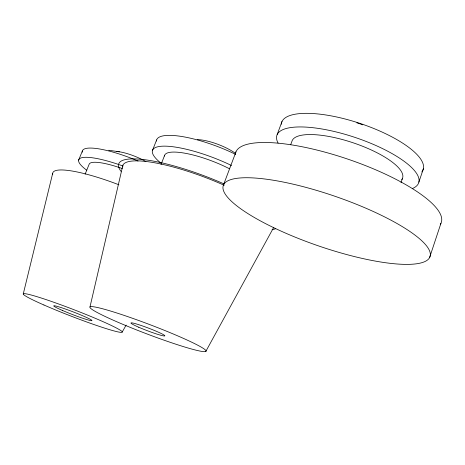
<?xml version="1.0" encoding="UTF-8"?>
<svg xmlns="http://www.w3.org/2000/svg" width="465" height="465" viewBox="0 0 465 465"><rect width="100%" height="100%" fill="white"/><g stroke="black" fill="none" stroke-linecap="round" stroke-linejoin="round"><path stroke-width="0.7" d="M89.995 306.906L122.87 165.215M23.25 294.019L52.679 173.358M429.579 257.61A109.31 26.139 19 0 0 285.638 182.53A109.31 26.139 19 0 0 264.626 223.142A109.31 26.139 19 0 0 429.579 257.61L440.925 223.357M418.86 182.135L423.371 168.812M401.01 182.611L402.405 178.525M290.683 144.749L291.933 141.337A58.294 17.751 18.5 0 1 355.179 143.493A58.294 17.751 18.5 0 1 401.754 179.647M277.198 134.484L281.993 121.534M223.508 184.867L235.988 151.817M161.035 164.494L164.651 155.252M152.468 150.439L156.606 139.959M85.118 174.183L89.123 164.325A39.81 8.382 21.8 0 1 122.295 168.562M78.655 160.088L82.346 151.044M205.786 351.459A62.101 4.859 20.8 0 0 123.452 315.165A62.101 4.859 20.8 0 0 114.593 320.786A62.101 4.859 20.8 0 0 205.786 351.459L273.571 227.664M122.208 332.022L126.131 325.105M108.723 150.265L119.424 151.799M164.476 156.066A46.401 11.509 20.9 0 1 229.448 168.754M156.414 141.064A59.369 15.409 20.9 0 1 235.709 154.403M161.64 163.663A59.497 14.764 20.9 0 1 165.714 146.161A59.497 14.764 20.9 0 1 231.518 165.511M197.427 139.64A26.395 7.138 20.9 0 1 234.889 152.979M356.864 122.847A33.108 10.974 18.3 0 1 362.793 124.835M281.279 124.248A74.58 23.756 18.4 0 1 361.206 123.812A74.58 23.756 18.4 0 1 421.842 171.905M278.099 143.098A74.772 22.791 18.5 0 1 355.551 137.594A74.772 22.791 18.5 0 1 412.554 188.47M235.284 154.746A108.578 29.789 18.8 0 1 348.204 159.263A108.578 29.789 18.8 0 1 440.279 224.45M275.338 228.856A86.199 19.21 20.9 0 1 272.066 229.652M121.016 171.382A86.199 19.21 20.9 0 1 143.9 159.617A86.199 19.21 20.9 0 1 224.072 183.937M122.498 167.028A81.857 18.24 20.9 0 1 224.177 185.256M52.725 174.329A70.139 13.247 21.7 0 1 118.866 184.768M82.305 152.224A50.941 11.224 21.9 0 1 138.041 161.024M86.798 170.254A51.034 10.747 21.8 0 1 83.427 157.42A51.034 10.747 21.8 0 1 123.062 166.057M116.407 151.514A22.663 5.208 21.9 0 1 145.917 161.57M138.756 327.238A18.141 1.418 20.8 0 0 164.819 335.875A18.141 1.418 20.8 0 0 140.046 325.105A18.141 1.418 20.8 0 0 138.756 327.238M43.925 304.994A53.027 3.505 21.1 0 0 121.975 332.306A53.027 3.505 21.1 0 0 52.289 301.733A53.027 3.505 21.1 0 0 43.925 304.994M62.269 310.364A20.431 1.349 21.1 0 0 91.89 320.641A20.431 1.349 21.1 0 0 64.432 308.69A20.431 1.349 21.1 0 0 62.269 310.364"/></g></svg>
